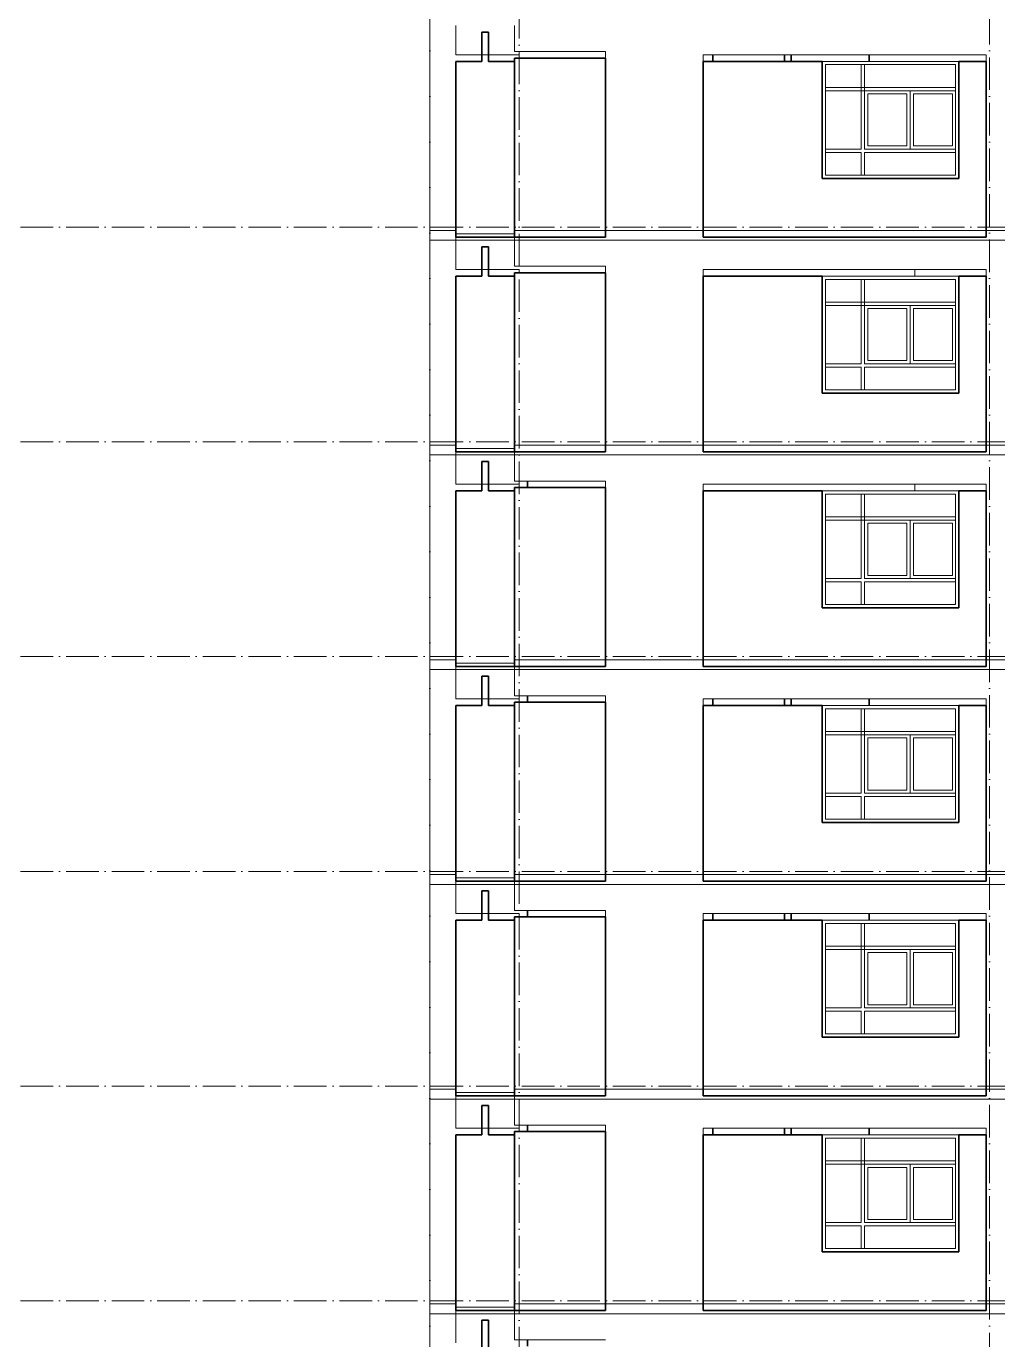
# Model space of a CAD drawing. Header units: millimetres. Extents: x -99196 to 12099, y -10111 to 93550.
# Drawn here: x -47201 to -32276, y 54300 to 74490 of the extents above; entities that cross this region are included whole.
import ezdxf

# ---------------------------------------------------------------- set-up
doc = ezdxf.new("R2010")
doc.units = ezdxf.units.MM
doc.linetypes.add('Grid Line', pattern=[14, 10, -2, 0, -2])
for name, color, linetype, lineweight in [('CUA', 31, 'Continuous', 9), ('NET CAT', 3, 'Continuous', 5), ('NET CATConcrete', 3, 'Continuous', 5), ('NET-THAY', 2, 'Continuous', 15), ('TRUC', 225, 'Continuous', 5)]:
    doc.layers.add(name, color=color, linetype=linetype, lineweight=lineweight)

# ---------------------------------------------------------------- blocks, each defined once
blk = doc.blocks.new('ALC1807-ASCENT PLAZA-TANG DIEN HINH-TANG 5_rvt-10-MẶT ĐỨNG 14-1')
at = {"layer": 'NET-THAY', "color": 50, "lineweight": 35}
for p, q in [((-40201, 54150), (-40201, 54600)), ((-40201, 54600), (-40101, 54600)), ((-40101, 54600), (-40101, 54150)), ((-39501, 54300), (-39501, 54200))]:
    blk.add_line(p, q, dxfattribs=at)
blk = doc.blocks.new('X-PHONG NGU 2 - X-PHONG NGU 2_Recovery_-60158-MẶT ĐỨNG 14-1')
at = {"layer": 'CUA', "color": 90}
for p, q in [((-34972, 24450), (-34972, 22650)), ((-32872, 24450), (-34972, 24450)), ((-32872, 22650), (-32872, 24450)), ((-34922, 24400), (-32922, 24400)), ((-34922, 22700), (-34922, 24400)), ((-34322, 24400), (-34372, 24400)), ((-34372, 24400), (-34372, 23100)), ((-34322, 23100), (-34322, 24400)), ((-32922, 24400), (-32922, 22700)), ((-32922, 24050), (-34922, 24050)), ((-34922, 24050), (-34922, 24000)), ((-32922, 24000), (-32922, 24050)), ((-34922, 24000), (-32922, 24000)), ((-33622, 24000), (-34322, 24000)), ((-34322, 24000), (-34322, 23100)), ((-34272, 23150), (-34272, 23950)), ((-34272, 23950), (-33672, 23950)), ((-33672, 23950), (-33672, 23150)), ((-33622, 23100), (-33622, 24000)), ((-33572, 23950), (-32972, 23950)), ((-33572, 23150), (-33572, 23950)), ((-32972, 23950), (-32972, 23150)), ((-34372, 23100), (-34922, 23100)), ((-34922, 23100), (-34922, 23050)), ((-34922, 23050), (-34372, 23050)), ((-34372, 23050), (-34372, 22700)), ((-32922, 23100), (-34322, 23100)), ((-34322, 23100), (-33622, 23100)), ((-34322, 22700), (-34322, 23050)), ((-34322, 23050), (-32922, 23050)), ((-33672, 23150), (-34272, 23150)), ((-32972, 23150), (-33572, 23150)), ((-32922, 23050), (-32922, 23100)), ((-34972, 22650), (-32872, 22650)), ((-32922, 22700), (-34922, 22700)), ((-34372, 22700), (-34322, 22700))]:
    blk.add_line(p, q, dxfattribs=at)
blk = doc.blocks.new('ALC1807-ASCENT PLAZA-TANG DIEN HINH-TANG 5_rvt-11-MẶT ĐỨNG 14-1')
at = {"layer": 'NET-THAY', "color": 50, "lineweight": 35}
for p, q in [((-40201, 57450), (-40201, 57900)), ((-40201, 57900), (-40101, 57900)), ((-40101, 57900), (-40101, 57450)), ((-39501, 57600), (-39501, 57500)), ((-36651, 57550), (-36651, 57450)), ((-35551, 57450), (-35551, 57550)), ((-35451, 57550), (-35451, 57450)), ((-34251, 57450), (-34251, 57550)), ((-40201, 57450), (-40600, 57450)), ((-40600, 57450), (-40600, 54750)), ((-39701, 57450), (-40101, 57450)), ((-38301, 57500), (-39701, 57500)), ((-39701, 57500), (-39701, 54750)), ((-38301, 54750), (-38301, 57500)), ((-34972, 57450), (-36801, 57450)), ((-36801, 57450), (-36801, 54750)), ((-34972, 55650), (-34972, 57450)), ((-32451, 57450), (-32872, 57450)), ((-32872, 57450), (-32872, 55650)), ((-32451, 54750), (-32451, 57450)), ((-32872, 55650), (-34972, 55650)), ((-40600, 54750), (-40201, 54750)), ((-40101, 54750), (-40201, 54750)), ((-40101, 54750), (-39701, 54750)), ((-39701, 54750), (-38301, 54750)), ((-36801, 54750), (-32451, 54750))]:
    blk.add_line(p, q, dxfattribs=at)
at = {"color": 50, "lineweight": 35}
blk.add_blockref('X-PHONG NGU 2 - X-PHONG NGU 2_Recovery_-60158-MẶT ĐỨNG 14-1', (0, 33000), dxfattribs=at)
blk = doc.blocks.new('ALC1807-ASCENT PLAZA-TANG DIEN HINH-TANG 5_rvt-12-MẶT ĐỨNG 14-1')
at = {"layer": 'NET-THAY', "color": 50, "lineweight": 35}
for p, q in [((-40201, 60750), (-40201, 61200)), ((-40201, 61200), (-40101, 61200)), ((-40101, 61200), (-40101, 60750)), ((-38301, 60800), (-39701, 60800)), ((-39701, 60800), (-39701, 58050)), ((-39501, 60900), (-39501, 60800)), ((-38301, 58050), (-38301, 60800)), ((-36651, 60850), (-36651, 60750)), ((-35551, 60750), (-35551, 60850)), ((-35451, 60850), (-35451, 60750)), ((-34251, 60750), (-34251, 60850)), ((-40201, 60750), (-40600, 60750)), ((-40600, 60750), (-40600, 58050)), ((-39701, 60750), (-40101, 60750)), ((-34972, 60750), (-36801, 60750)), ((-36801, 60750), (-36801, 58050)), ((-34972, 58950), (-34972, 60750)), ((-32451, 60750), (-32872, 60750)), ((-32872, 60750), (-32872, 58950)), ((-32451, 58050), (-32451, 60750)), ((-32872, 58950), (-34972, 58950)), ((-40600, 58050), (-40201, 58050)), ((-40101, 58050), (-40201, 58050)), ((-40101, 58050), (-39701, 58050)), ((-39701, 58050), (-38301, 58050)), ((-36801, 58050), (-32451, 58050))]:
    blk.add_line(p, q, dxfattribs=at)
at = {"color": 50, "lineweight": 35}
blk.add_blockref('X-PHONG NGU 2 - X-PHONG NGU 2_Recovery_-60158-MẶT ĐỨNG 14-1', (0, 36300), dxfattribs=at)
blk = doc.blocks.new('ALC1807-ASCENT PLAZA-TANG DIEN HINH-TANG 5_rvt-13-MẶT ĐỨNG 14-1')
at = {"layer": 'NET-THAY', "color": 50, "lineweight": 35}
for p, q in [((-40201, 64050), (-40201, 64500)), ((-40201, 64500), (-40101, 64500)), ((-40101, 64500), (-40101, 64050)), ((-40201, 64050), (-40600, 64050)), ((-40600, 64050), (-40600, 61350)), ((-39701, 64050), (-40101, 64050)), ((-38301, 64100), (-39701, 64100)), ((-39701, 64100), (-39701, 61350)), ((-39501, 64200), (-39501, 64100)), ((-38301, 61350), (-38301, 64100)), ((-34972, 64050), (-36801, 64050)), ((-36801, 64050), (-36801, 61350)), ((-36651, 64150), (-36651, 64050)), ((-35551, 64050), (-35551, 64150)), ((-35451, 64150), (-35451, 64050)), ((-34972, 62250), (-34972, 64050)), ((-34251, 64050), (-34251, 64150)), ((-32451, 64050), (-32872, 64050)), ((-32872, 64050), (-32872, 62250)), ((-32451, 61350), (-32451, 64050)), ((-32872, 62250), (-34972, 62250)), ((-40600, 61350), (-40201, 61350)), ((-40101, 61350), (-40201, 61350)), ((-40101, 61350), (-39701, 61350)), ((-39701, 61350), (-38301, 61350)), ((-36801, 61350), (-32451, 61350))]:
    blk.add_line(p, q, dxfattribs=at)
at = {"color": 50, "lineweight": 35}
blk.add_blockref('X-PHONG NGU 2 - X-PHONG NGU 2_Recovery_-60158-MẶT ĐỨNG 14-1', (0, 39600), dxfattribs=at)
blk = doc.blocks.new('ALC1807-ASCENT PLAZA-TANG DIEN HINH-TANG 5_rvt-14-MẶT ĐỨNG 14-1')
at = {"layer": 'NET-THAY', "color": 50, "lineweight": 35}
for p, q in [((-40201, 67350), (-40201, 67800)), ((-40201, 67800), (-40101, 67800)), ((-40101, 67800), (-40101, 67350)), ((-39501, 67500), (-39501, 67400)), ((-40201, 67350), (-40600, 67350)), ((-40600, 67350), (-40600, 64650)), ((-39701, 67350), (-40101, 67350)), ((-38301, 67400), (-39701, 67400)), ((-39701, 67400), (-39701, 64650)), ((-38301, 64650), (-38301, 67400)), ((-34972, 67350), (-36801, 67350)), ((-36801, 67350), (-36801, 64650)), ((-34972, 65550), (-34972, 67350)), ((-32451, 67350), (-32872, 67350)), ((-32872, 67350), (-32872, 65550)), ((-32451, 64650), (-32451, 67350)), ((-32872, 65550), (-34972, 65550)), ((-40600, 64650), (-40201, 64650)), ((-40101, 64650), (-40201, 64650)), ((-40101, 64650), (-39701, 64650)), ((-39701, 64650), (-38301, 64650)), ((-36801, 64650), (-32451, 64650))]:
    blk.add_line(p, q, dxfattribs=at)
at = {"color": 50, "lineweight": 35}
blk.add_blockref('X-PHONG NGU 2 - X-PHONG NGU 2_Recovery_-60158-MẶT ĐỨNG 14-1', (0, 42900), dxfattribs=at)
blk = doc.blocks.new('ALC1807-ASCENT PLAZA-TANG DIEN HINH-TANG 5_rvt-15-MẶT ĐỨNG 14-1')
at = {"layer": 'NET-THAY', "color": 50, "lineweight": 35}
for p, q in [((-40201, 70650), (-40201, 71100)), ((-40201, 71100), (-40101, 71100)), ((-40101, 71100), (-40101, 70650)), ((-38301, 70700), (-39701, 70700)), ((-39701, 70700), (-39701, 67950)), ((-38301, 67950), (-38301, 70700)), ((-40201, 70650), (-40600, 70650)), ((-40600, 70650), (-40600, 67950)), ((-39701, 70650), (-40101, 70650)), ((-34972, 70650), (-36801, 70650)), ((-36801, 70650), (-36801, 67950)), ((-34972, 68850), (-34972, 70650)), ((-32451, 70650), (-32872, 70650)), ((-32872, 70650), (-32872, 68850)), ((-32451, 67950), (-32451, 70650)), ((-32872, 68850), (-34972, 68850)), ((-40600, 67950), (-40201, 67950)), ((-40101, 67950), (-40201, 67950)), ((-40101, 67950), (-39701, 67950)), ((-39701, 67950), (-38301, 67950)), ((-36801, 67950), (-32451, 67950))]:
    blk.add_line(p, q, dxfattribs=at)
at = {"color": 50, "lineweight": 35}
blk.add_blockref('X-PHONG NGU 2 - X-PHONG NGU 2_Recovery_-60158-MẶT ĐỨNG 14-1', (0, 46200), dxfattribs=at)
blk = doc.blocks.new('ALC1807-ASCENT PLAZA-TANG DIEN HINH-TANG 5_rvt-16-MẶT ĐỨNG 14-1')
at = {"layer": 'NET-THAY', "color": 50, "lineweight": 35}
for p, q in [((-40201, 73950), (-40201, 74400)), ((-40201, 74400), (-40101, 74400)), ((-40101, 74400), (-40101, 73950)), ((-40201, 73950), (-40600, 73950)), ((-40600, 73950), (-40600, 71250)), ((-39701, 73950), (-40101, 73950)), ((-38301, 74000), (-39701, 74000)), ((-39701, 74000), (-39701, 71250)), ((-38301, 71250), (-38301, 74000)), ((-34972, 73950), (-36801, 73950)), ((-36801, 73950), (-36801, 71250)), ((-36651, 74050), (-36651, 73950)), ((-35551, 73950), (-35551, 74050)), ((-35451, 74050), (-35451, 73950)), ((-34972, 72150), (-34972, 73950)), ((-34251, 73950), (-34251, 74050)), ((-32451, 73950), (-32872, 73950)), ((-32872, 73950), (-32872, 72150)), ((-32451, 71250), (-32451, 73950)), ((-32872, 72150), (-34972, 72150)), ((-40600, 71250), (-40201, 71250)), ((-40101, 71250), (-40201, 71250)), ((-40101, 71250), (-39701, 71250)), ((-39701, 71250), (-38301, 71250)), ((-36801, 71250), (-32451, 71250))]:
    blk.add_line(p, q, dxfattribs=at)
at = {"color": 50, "lineweight": 35}
blk.add_blockref('X-PHONG NGU 2 - X-PHONG NGU 2_Recovery_-60158-MẶT ĐỨNG 14-1', (0, 49500), dxfattribs=at)

msp = doc.modelspace()

# ---------------------------------------------------------------- linework, layer by layer
at = {"layer": 'NET CAT'}
for p, q in [((-41000.5, 71350), (-41000.5, 74500)), ((-38300.5, 74100), (-38300.5, 71350)), ((-39630.5, 74000), (-39630.5, 74050)), ((-36800.5, 71350), (-36800.5, 74050)), ((-32450.5, 71350), (-32450.5, 74050)), ((-40600.4, 71350), (-41000.5, 71350)), ((-36800.5, 71350), (-38300.5, 71350)), ((-32150.5, 71350), (-32450.5, 71350)), ((-41000.5, 68050), (-41000.5, 71200)), ((-41000.5, 71200), (-40600.5, 71200)), ((-38300.5, 71200), (-36800.5, 71200)), ((-32450.5, 71200), (-32150.5, 71200)), ((-39630.5, 70700), (-39630.5, 70750)), ((-38300.5, 70800), (-38300.5, 68050)), ((-36800.5, 68050), (-36800.5, 70750)), ((-33550.5, 70750), (-33550.5, 70650)), ((-32450.5, 68050), (-32450.5, 70750)), ((-40600.4, 68050), (-41000.5, 68050)), ((-36800.5, 68050), (-38300.5, 68050)), ((-32150.5, 68050), (-32450.5, 68050)), ((-41000.5, 64750), (-41000.5, 67900)), ((-41000.5, 67900), (-40600.5, 67900)), ((-38300.5, 67900), (-36800.5, 67900)), ((-32450.5, 67900), (-32150.5, 67900)), ((-39630.5, 67400), (-39630.5, 67450)), ((-38300.5, 67500), (-38300.5, 64750)), ((-36800.5, 64750), (-36800.5, 67450)), ((-33550.5, 67450), (-33550.5, 67350)), ((-32450.5, 64750), (-32450.5, 67450)), ((-40600.4, 64750), (-41000.5, 64750)), ((-36800.5, 64750), (-38300.5, 64750)), ((-32150.5, 64750), (-32450.5, 64750)), ((-41000.5, 61450), (-41000.5, 64600)), ((-41000.5, 64600), (-40600.5, 64600)), ((-38300.5, 64600), (-36800.5, 64600)), ((-32450.5, 64600), (-32150.5, 64600)), ((-39630.5, 64100), (-39630.5, 64150)), ((-38300.5, 64200), (-38300.5, 61450)), ((-36800.5, 61450), (-36800.5, 64150)), ((-32450.5, 61450), (-32450.5, 64150)), ((-40600.4, 61450), (-41000.5, 61450)), ((-36800.5, 61450), (-38300.5, 61450)), ((-32150.5, 61450), (-32450.5, 61450)), ((-41000.5, 58150), (-41000.5, 61300)), ((-41000.5, 61300), (-40600.5, 61300)), ((-38300.5, 61300), (-36800.5, 61300)), ((-32450.5, 61300), (-32150.5, 61300)), ((-39630.5, 60800), (-39630.5, 60850)), ((-38300.5, 60900), (-38300.5, 58150)), ((-36800.5, 58150), (-36800.5, 60850)), ((-32450.5, 58150), (-32450.5, 60850)), ((-40600.4, 58150), (-41000.5, 58150)), ((-36800.5, 58150), (-38300.5, 58150)), ((-32150.5, 58150), (-32450.5, 58150)), ((-41000.5, 54850), (-41000.5, 58000)), ((-41000.5, 58000), (-40600.5, 58000)), ((-38300.5, 58000), (-36800.5, 58000)), ((-32450.5, 58000), (-32150.5, 58000)), ((-39630.5, 57500), (-39630.5, 57550)), ((-38300.5, 57600), (-38300.5, 54850)), ((-36800.5, 54850), (-36800.5, 57550)), ((-32450.5, 54850), (-32450.5, 57550)), ((-40600.4, 54850), (-41000.5, 54850)), ((-36800.5, 54850), (-38300.5, 54850)), ((-32150.5, 54850), (-32450.5, 54850)), ((-41000.5, 51550), (-41000.5, 54700)), ((-41000.5, 54700), (-40600.5, 54700)), ((-38300.5, 54700), (-36800.5, 54700)), ((-32450.5, 54700), (-32150.5, 54700))]:
    msp.add_line(p, q, dxfattribs=at)
at = {"layer": 'NET CATConcrete'}
for p, q in [((-40600.5, 74500), (-40600.5, 74050)), ((-39700.5, 74500), (-39700.5, 74100)), ((-38300.5, 74100), (-39700.5, 74100)), ((-39630.5, 74050), (-40600.5, 74050)), ((-32450.5, 74050), (-36800.5, 74050)), ((-40600.5, 71200), (-40600.5, 70750)), ((-39700.5, 71200), (-40600.5, 71200)), ((-38300.5, 71200), (-39700.5, 71200)), ((-39700.5, 71200), (-39700.5, 70800)), ((-32450.5, 71200), (-36800.5, 71200)), ((-39630.5, 70750), (-40600.5, 70750)), ((-38300.5, 70800), (-39700.5, 70800)), ((-32450.5, 70750), (-36800.5, 70750)), ((-40600.5, 67900), (-40600.5, 67450)), ((-39700.5, 67900), (-40600.5, 67900)), ((-38300.5, 67900), (-39700.5, 67900)), ((-39700.5, 67900), (-39700.5, 67500)), ((-32450.5, 67900), (-36800.5, 67900)), ((-39630.5, 67450), (-40600.5, 67450)), ((-38300.5, 67500), (-39700.5, 67500)), ((-32450.5, 67450), (-36800.5, 67450)), ((-40600.5, 64600), (-40600.5, 64150)), ((-39700.5, 64600), (-40600.5, 64600)), ((-38300.5, 64600), (-39700.5, 64600)), ((-39700.5, 64600), (-39700.5, 64200)), ((-32450.5, 64600), (-36800.5, 64600)), ((-39630.5, 64150), (-40600.5, 64150)), ((-38300.5, 64200), (-39700.5, 64200)), ((-32450.5, 64150), (-36800.5, 64150)), ((-40600.5, 61300), (-40600.5, 60850)), ((-39700.5, 61300), (-40600.5, 61300)), ((-38300.5, 61300), (-39700.5, 61300)), ((-39700.5, 61300), (-39700.5, 60900)), ((-32450.5, 61300), (-36800.5, 61300)), ((-39630.5, 60850), (-40600.5, 60850)), ((-38300.5, 60900), (-39700.5, 60900)), ((-32450.5, 60850), (-36800.5, 60850)), ((-40600.5, 58000), (-40600.5, 57550)), ((-39700.5, 58000), (-40600.5, 58000)), ((-38300.5, 58000), (-39700.5, 58000)), ((-39700.5, 58000), (-39700.5, 57600)), ((-32450.5, 58000), (-36800.5, 58000)), ((-39630.5, 57550), (-40600.5, 57550)), ((-38300.5, 57600), (-39700.5, 57600)), ((-32450.5, 57550), (-36800.5, 57550)), ((-40600.5, 54700), (-40600.5, 54250)), ((-39700.5, 54700), (-40600.5, 54700)), ((-38300.5, 54700), (-39700.5, 54700)), ((-39700.5, 54700), (-39700.5, 54300)), ((-32450.5, 54700), (-36800.5, 54700)), ((-38300.5, 54300), (-39700.5, 54300))]:
    msp.add_line(p, q, dxfattribs=at)
at = {"layer": 'NET-THAY', "lineweight": 9}
for p, q in [((-41000.5, 71350), (-40600.4, 71350)), ((-41000.5, 71350), (-41000.5, 71200)), ((-40600.5, 71300), (-39700.5, 71300)), ((-40600.5, 71300), (-40600.5, 71200)), ((-39700.5, 71350), (-32025.5, 71350)), ((-39700.5, 71350), (-39700.5, 71200)), ((-39700.5, 71200), (-41000.5, 71200)), ((-17050.5, 71200), (-39700.5, 71200)), ((-41000.5, 68050), (-40600.4, 68050)), ((-41000.5, 68050), (-41000.5, 67900)), ((-39700.5, 68050), (-32025.5, 68050)), ((-39700.5, 68050), (-39700.5, 67900)), ((-39700.5, 67900), (-41000.5, 67900)), ((-40600.5, 68000), (-39700.5, 68000)), ((-40600.5, 68000), (-40600.5, 67900)), ((-17050.5, 67900), (-39700.5, 67900)), ((-41000.5, 64750), (-40600.4, 64750)), ((-41000.5, 64750), (-41000.5, 64600)), ((-40600.5, 64700), (-39700.5, 64700)), ((-40600.5, 64700), (-40600.5, 64600)), ((-39700.5, 64750), (-32025.5, 64750)), ((-39700.5, 64750), (-39700.5, 64600)), ((-39700.5, 64600), (-41000.5, 64600)), ((-17050.5, 64600), (-39700.5, 64600)), ((-41000.5, 61450), (-40600.4, 61450)), ((-41000.5, 61450), (-41000.5, 61300)), ((-40600.5, 61400), (-39700.5, 61400)), ((-40600.5, 61400), (-40600.5, 61300)), ((-39700.5, 61450), (-32025.5, 61450)), ((-39700.5, 61450), (-39700.5, 61300)), ((-39700.5, 61300), (-41000.5, 61300)), ((-17050.5, 61300), (-39700.5, 61300)), ((-41000.5, 58150), (-40600.4, 58150)), ((-41000.5, 58150), (-41000.5, 58000)), ((-39700.5, 58150), (-32025.5, 58150)), ((-39700.5, 58150), (-39700.5, 58000)), ((-39700.5, 58000), (-41000.5, 58000)), ((-40600.5, 58100), (-39700.5, 58100)), ((-40600.5, 58100), (-40600.5, 58000)), ((-17050.5, 58000), (-39700.5, 58000)), ((-41000.5, 54850), (-40600.4, 54850)), ((-41000.5, 54850), (-41000.5, 54700)), ((-40600.5, 54800), (-39700.5, 54800)), ((-40600.5, 54800), (-40600.5, 54700)), ((-39700.5, 54850), (-32025.5, 54850)), ((-39700.5, 54850), (-39700.5, 54700)), ((-39700.5, 54700), (-41000.5, 54700)), ((-17050.5, 54700), (-39700.5, 54700))]:
    msp.add_line(p, q, dxfattribs=at)
at = {"layer": 'TRUC', "linetype": 'Grid Line', "ltscale": 50}
for p, q in [((-41000.5, -4900), (-41000.5, 91838.4)), ((-39630.5, -6911.3), (-39630.5, 91838.4)), ((-32400.5, -4900), (-32400.5, 91838.4)), ((-99096.4, 71400), (11999.5, 71400)), ((-99096.4, 68100), (11999.5, 68100)), ((-99096.4, 64800), (11999.5, 64800)), ((-99096.4, 61500), (11999.5, 61500)), ((-99096.4, 58200), (11999.5, 58200)), ((-99096.4, 54900), (11999.5, 54900))]:
    msp.add_line(p, q, dxfattribs=at)

# ---------------------------------------------------------------- block references
at = {"lineweight": 5}
for name in ['ALC1807-ASCENT PLAZA-TANG DIEN HINH-TANG 5_rvt-16-MẶT ĐỨNG 14-1', 'ALC1807-ASCENT PLAZA-TANG DIEN HINH-TANG 5_rvt-15-MẶT ĐỨNG 14-1', 'ALC1807-ASCENT PLAZA-TANG DIEN HINH-TANG 5_rvt-14-MẶT ĐỨNG 14-1', 'ALC1807-ASCENT PLAZA-TANG DIEN HINH-TANG 5_rvt-13-MẶT ĐỨNG 14-1', 'ALC1807-ASCENT PLAZA-TANG DIEN HINH-TANG 5_rvt-12-MẶT ĐỨNG 14-1', 'ALC1807-ASCENT PLAZA-TANG DIEN HINH-TANG 5_rvt-11-MẶT ĐỨNG 14-1', 'ALC1807-ASCENT PLAZA-TANG DIEN HINH-TANG 5_rvt-10-MẶT ĐỨNG 14-1']:
    msp.add_blockref(name, (0, 0), dxfattribs=at)

doc.saveas('drawing.dxf')
